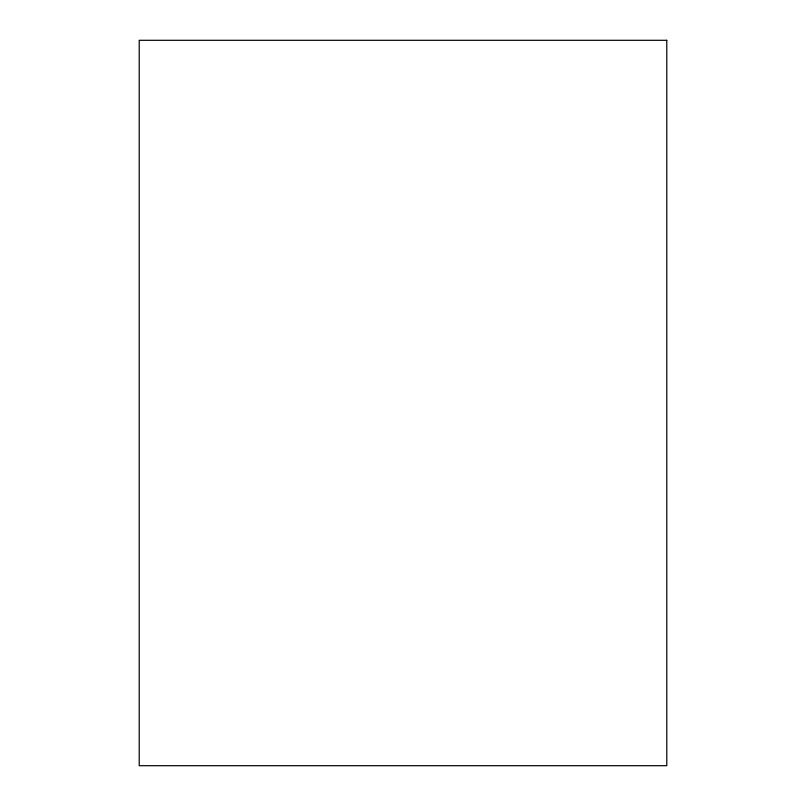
<?xml version="1.0" encoding="UTF-8"?>
<svg xmlns="http://www.w3.org/2000/svg" width="806" height="806" viewBox="0 0 806 806"><rect width="100%" height="100%" fill="white"/><g stroke="black" fill="none" stroke-linecap="round" stroke-linejoin="round"><path stroke-width="1.21" d="M666.784 40.3L139.216 40.3L139.216 765.7L666.784 765.7L666.784 40.3"/></g></svg>
